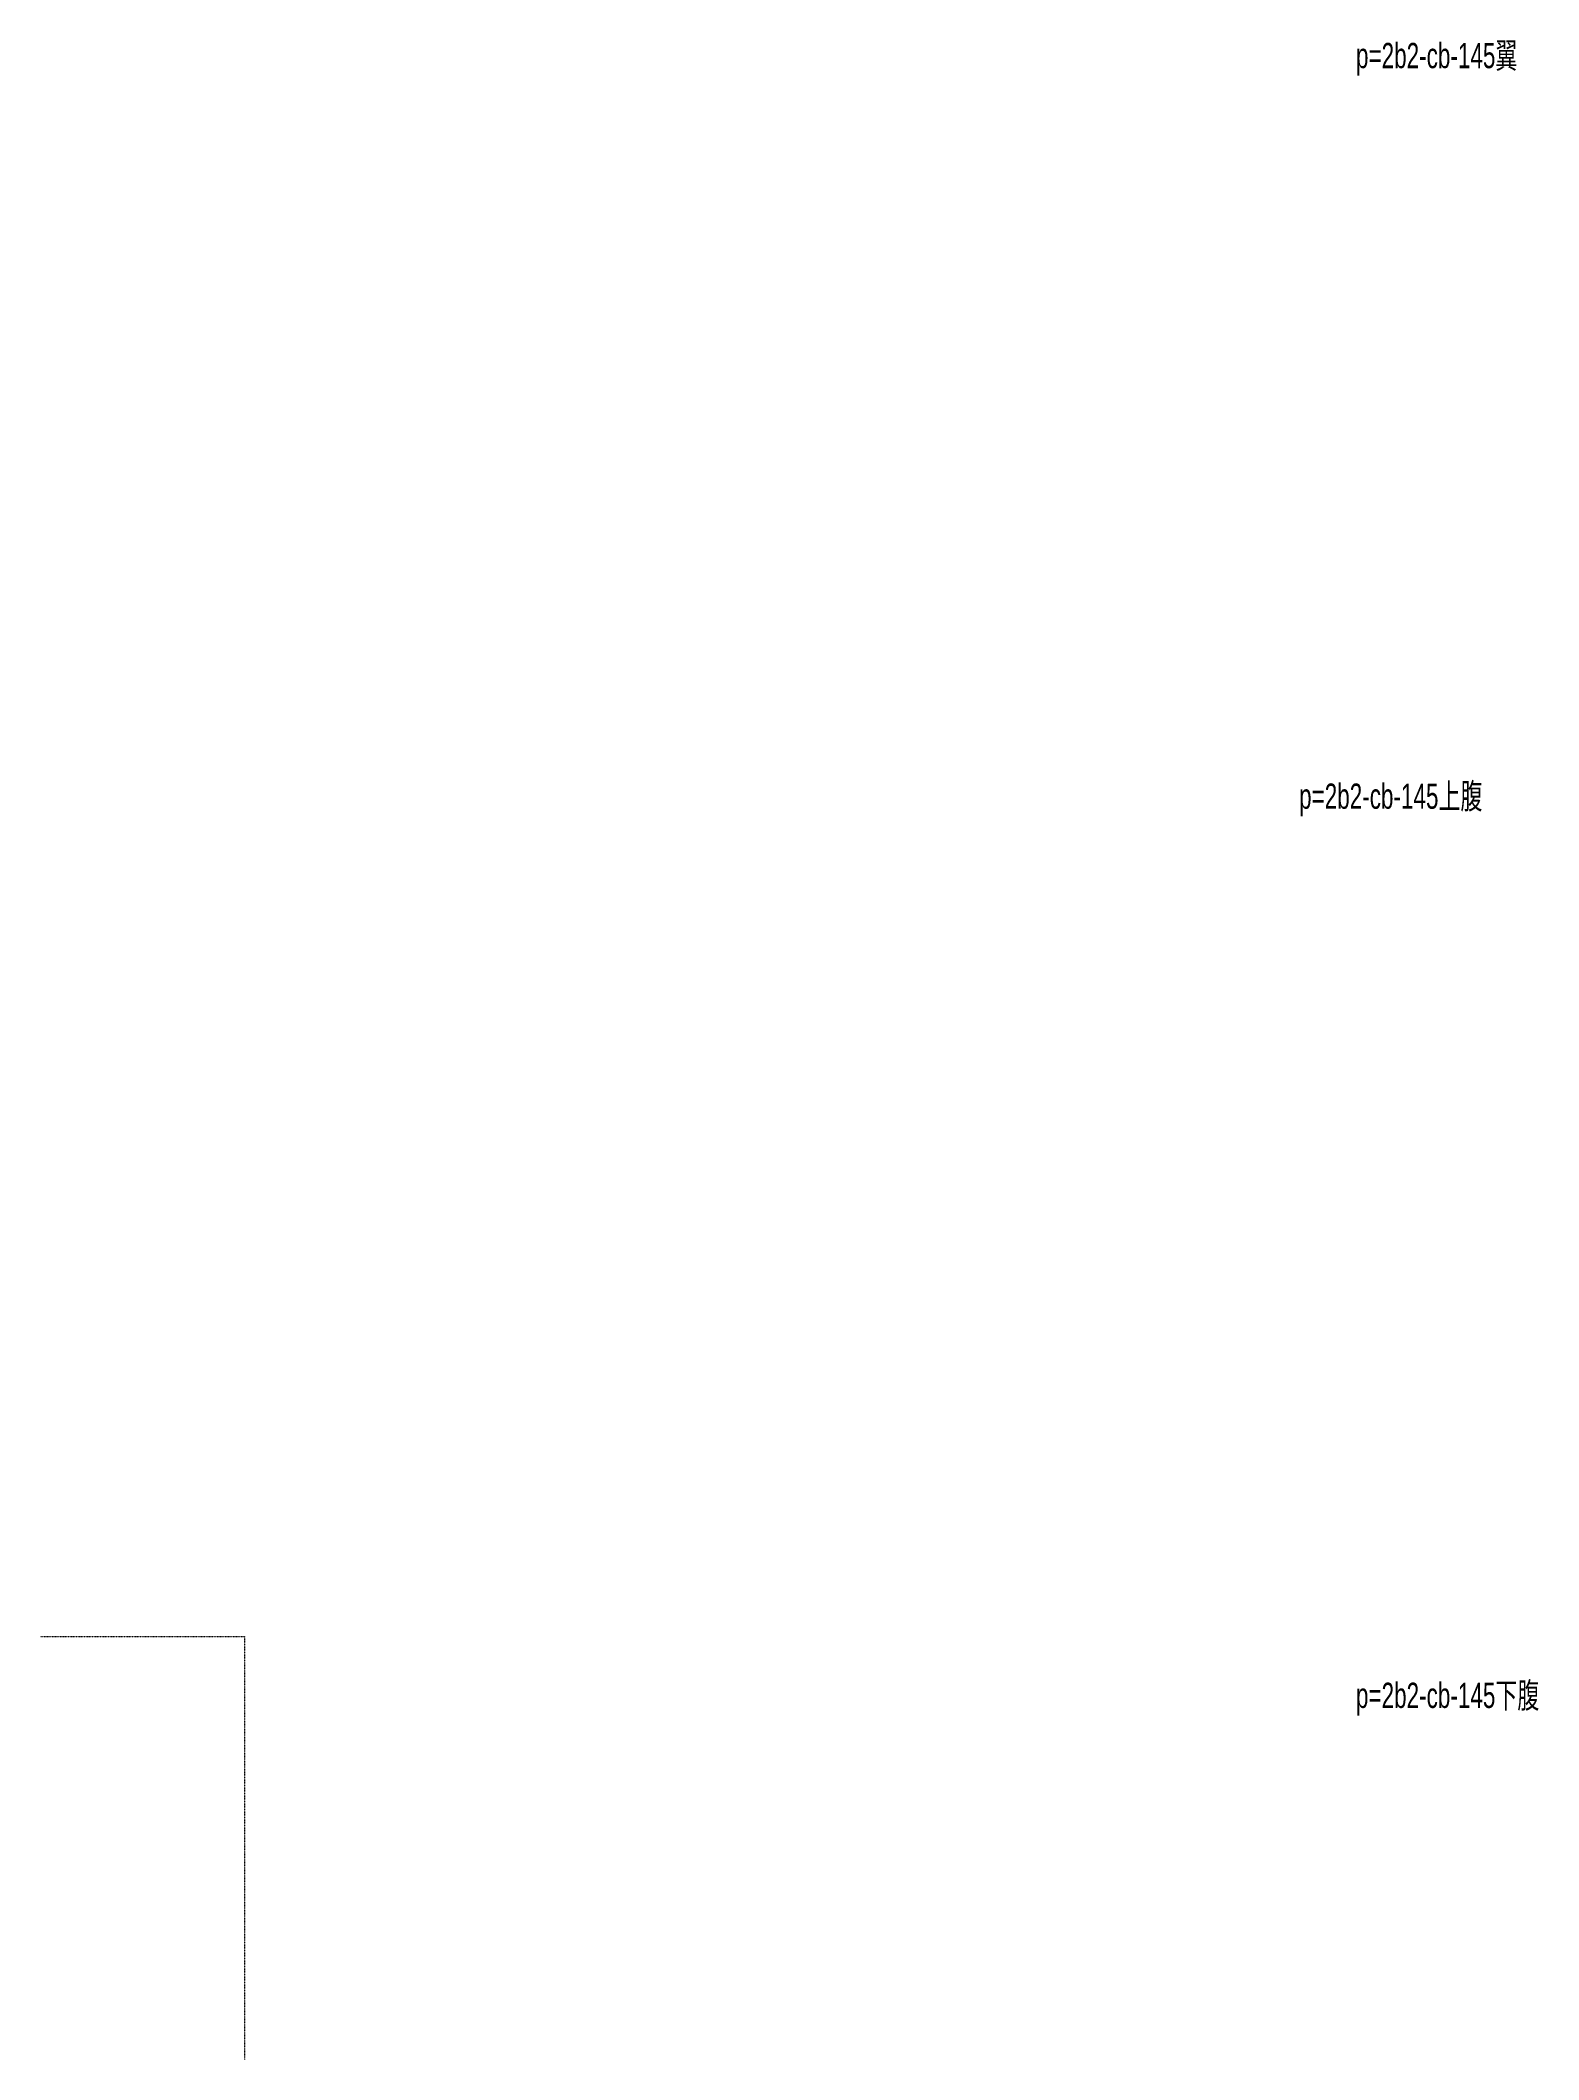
# Model space of a CAD drawing. Header units: millimetres. Extents: x 421 to 3980, y 398 to 5195.
import ezdxf

# ---------------------------------------------------------------- set-up
doc = ezdxf.new("R2010")
doc.units = ezdxf.units.MM
doc.linetypes.add('XKITLINE04', pattern=[3, 0.5, -0.5, 0.5, -0.5, 0.5, -0.5])
doc.layers.add('Part', color=2, linetype='Continuous', lineweight=0)
doc.layers.add('PartMark', color=3, linetype='Continuous', lineweight=0)
doc.styles.add('romsim', font='ARIAL.TTF')

msp = doc.modelspace()

# ---------------------------------------------------------------- linework, layer by layer
at = {"layer": 'Part', "color": 7, "linetype": 'XKITLINE04', "lineweight": 0}
for p, q in [((420.6, 1403.1), (905.6, 1403.1)), ((905.6, 1403.1), (905.6, 398.1))]:
    msp.add_line(p, q, dxfattribs=at)

# ---------------------------------------------------------------- texts
at = {"layer": 'PartMark', "color": 7, "style": 'romsim', "width": 0.6375}
for s, p in [('p=2b2-cb-145翼', (3545.8, 5129.3)), ('p=2b2-cb-145上腹', (3410.6, 3369.8)), ('p=2b2-cb-145下腹', (3545.7, 1233.6))]:
    msp.add_text(s, height=60, dxfattribs=at).set_placement(p)

doc.saveas('drawing.dxf')
